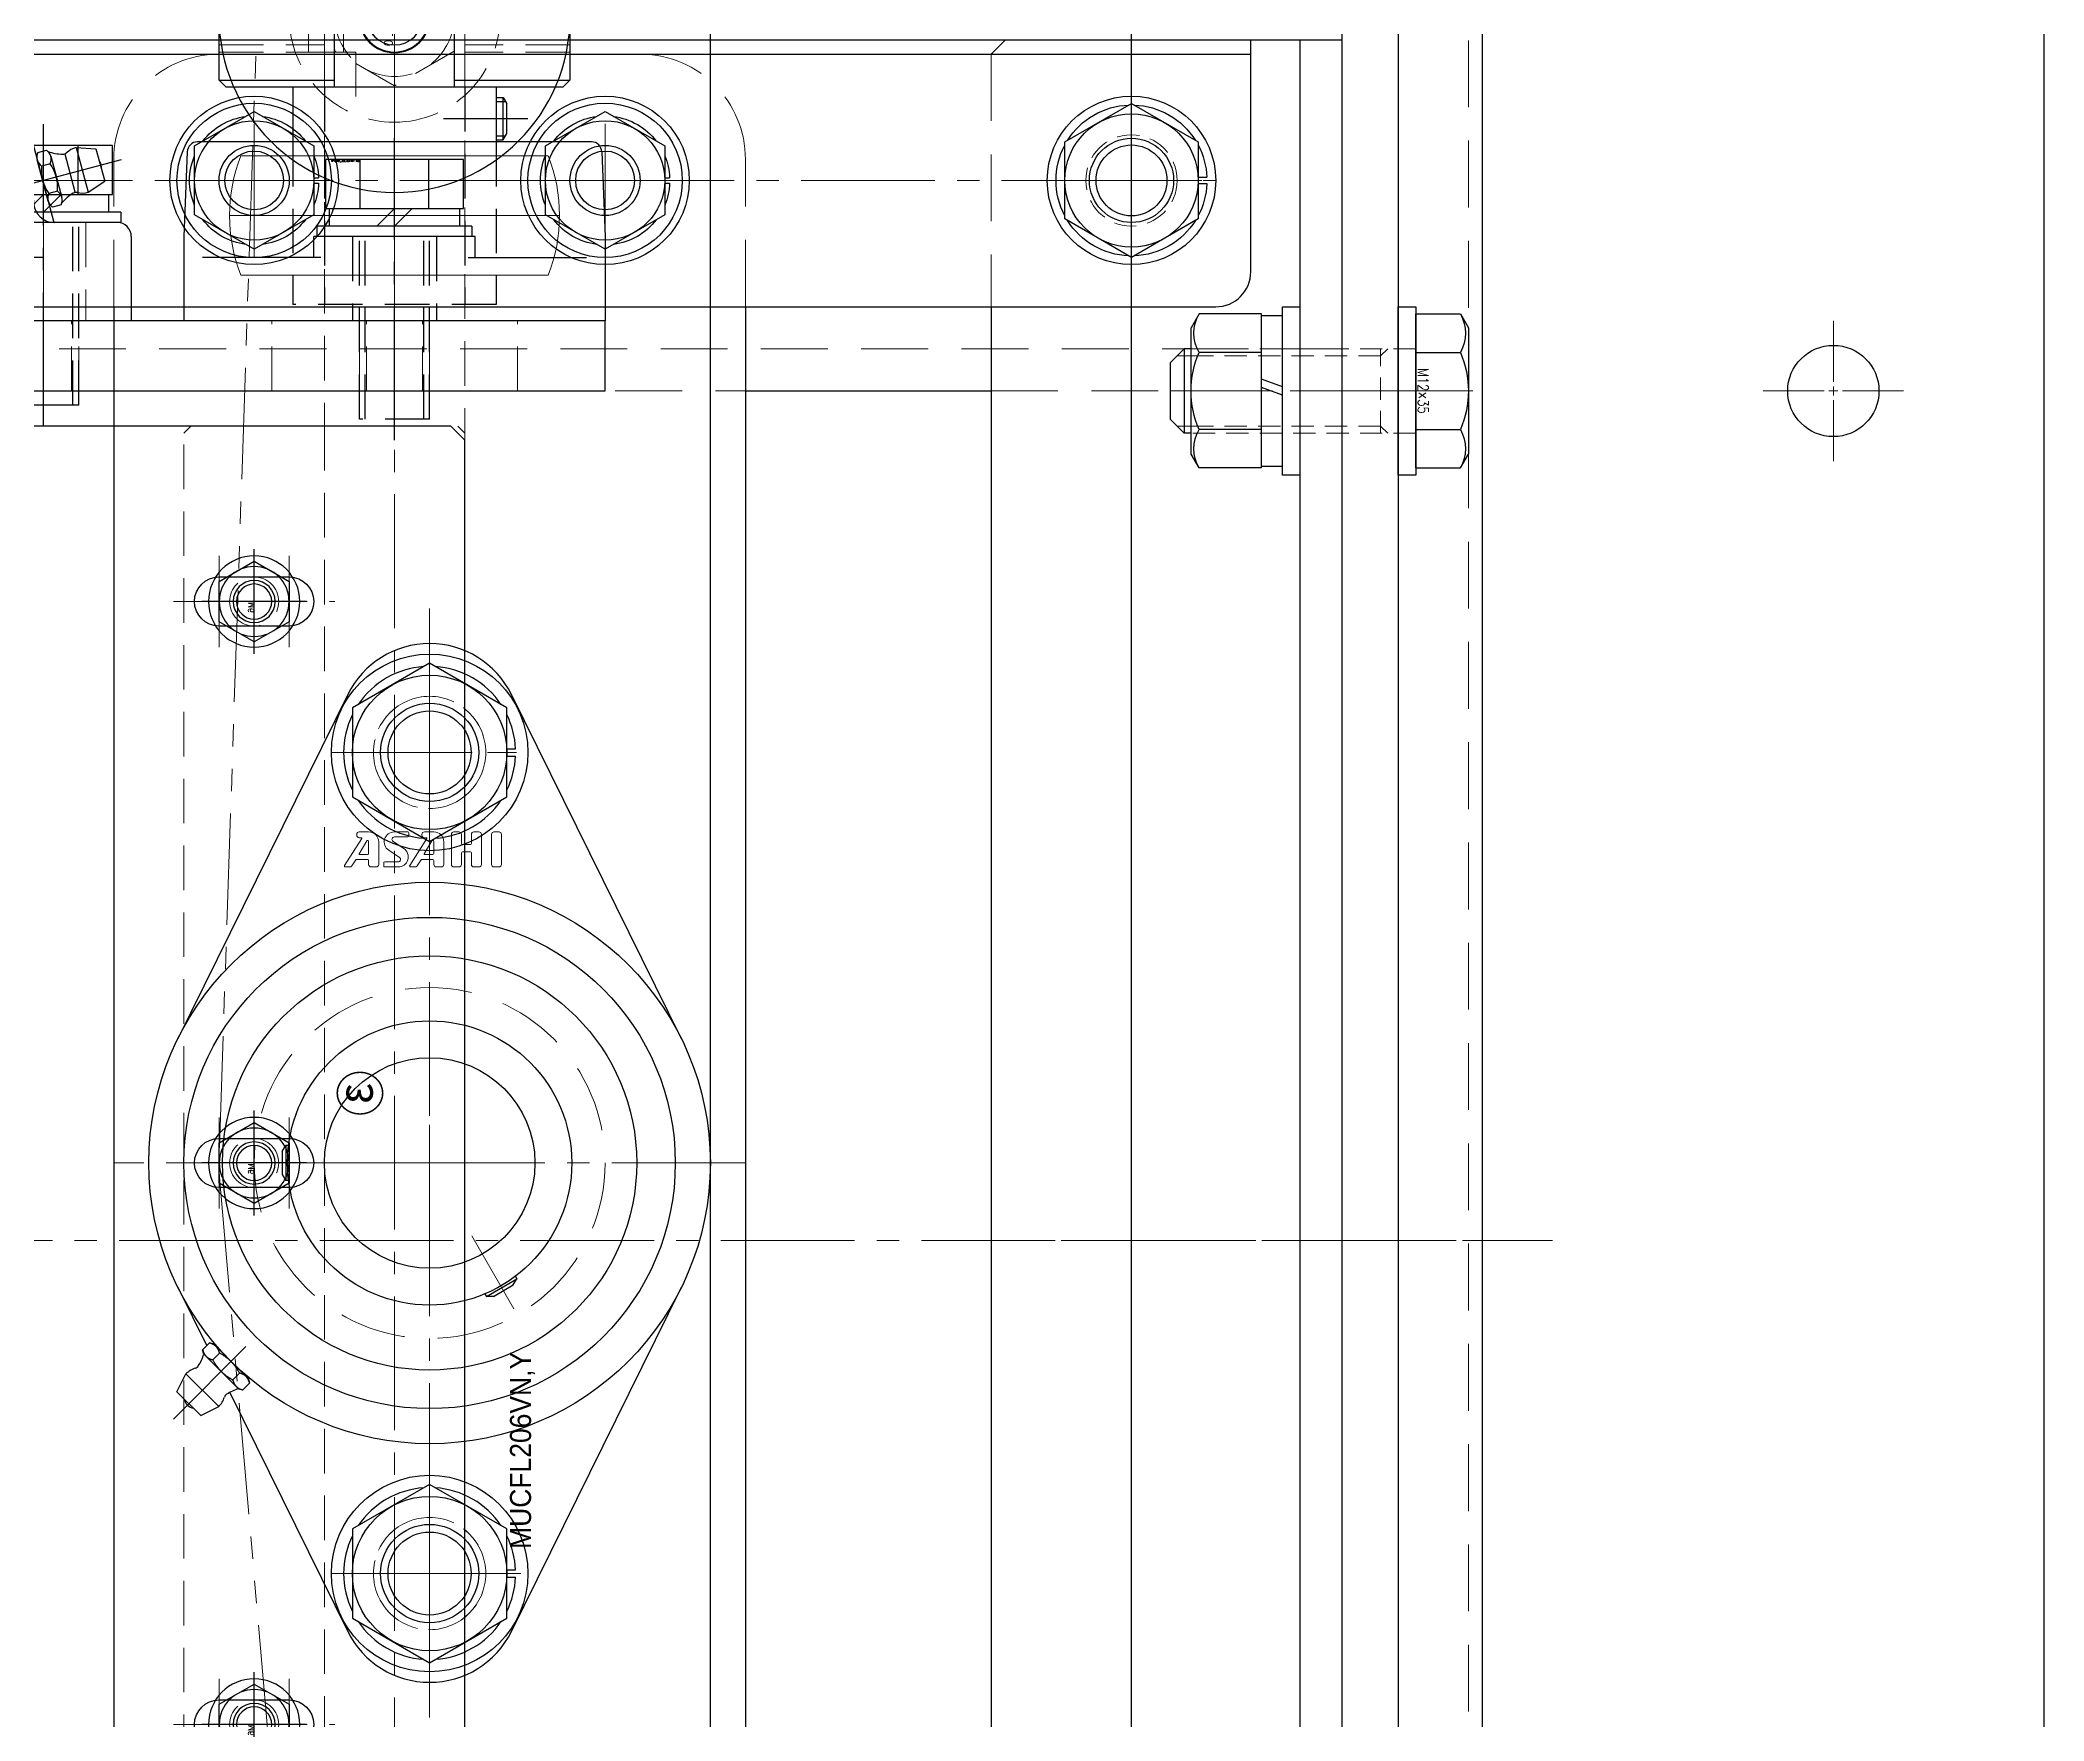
# Model space of a CAD drawing. Header units: millimetres. Extents: x 0 to 51411, y 0 to 16902.
# Drawn here: x 7727.7 to 8013.2, y 15011.4 to 15250.9 of the extents above; entities that cross this region are included whole.
import ezdxf

# ---------------------------------------------------------------- set-up
doc = ezdxf.new("R2010")
doc.units = ezdxf.units.MM
for name, pattern in [('CENTER2', [28.575, 19.05, -3.175, 3.175, -3.175]), ('HIDDEN', [9.525, 6.35, -3.175]), ('HIDDEN2', [4.7625, 3.175, -1.5875]), ('PHANTOM2', [31.75, 15.875, -3.175, 3.175, -3.175, 3.175, -3.175])]:
    doc.linetypes.add(name, pattern=pattern)
for name, color, linetype, lineweight in [('01_外形線', 7, 'Continuous', 25), ('02_細線', 5, 'Continuous', 13), ('03_かくれ線', 6, 'HIDDEN2', 13), ('04_HIDDEN', 2, 'HIDDEN', 13), ('04_中心線', 1, 'CENTER2', 9), ('05_CENTER', 4, 'CENTER2', 13), ('06_PHANTOM', 2, 'PHANTOM2', 13)]:
    doc.layers.add(name, color=color, linetype=linetype, lineweight=lineweight)
doc.layers.add('10_DRAFT', color=8, linetype='Continuous', lineweight=0, plot=False)
doc.layers.add('10_補助線', color=8, linetype='Continuous', lineweight=13, plot=False)
doc.styles.add('KANJI0', font='txt.shx', dxfattribs={"width": 0.9, "height": 30, "bigfont": 'bigfont'})
doc.styles.add('KSS_TXT', font='txt.shx', dxfattribs={"bigfont": 'extfont2.shx'})
doc.styles.add('KSS_TXT_L', font='txt.shx', dxfattribs={"height": 9, "bigfont": 'extfont2.shx'})
doc.styles.get("Standard").update_dxf_attribs({"font": 'arial.ttf'})
doc.styles.add('寸法用', font='simplex.shx', dxfattribs={"width": 0.8, "bigfont": '@extfont2.shx'})

# ---------------------------------------------------------------- blocks, each defined once
blk = doc.blocks.new('A$C630344D5_1_1_1')
at = {"color": 0}
blk.add_lwpolyline([(1160, 150.2), (280, 150.2, -0.037623), (275.52, 150.54), (28.38, 187.87, 1.096072), (6.32, -189.89), (309, -179.82, -0.030069), (312.61, -179.91), (1997.39, -326.79, 0.610481), (2025.81, -281.61), (1921.29, -105.09, -0.309422), (1923.51, -71.27), (2106.95, 162.34, 0.68117), (2034, 286.77), (1164.64, 150.56, -0.038872), (1160, 150.2)], format="xyb", dxfattribs=at)
at = {"layer": '10_DRAFT'}
for p, q in [((310, -215.23), (310, -204.37)), ((315.43, -209.8), (304.57, -209.8))]:
    blk.add_line(p, q, dxfattribs=at)
blk = doc.blocks.new('*U1382')
at = {"layer": '04_中心線', "color": 0, "linetype": 'CENTER2', "transparency": 16777216}
for p, q in [((0, 1.3), (0, 10)), ((-10, 0), (-1.3, 0)), ((1.3, 0), (10, 0)), ((0, -10), (0, -1.3))]:
    blk.add_line(p, q, dxfattribs=at)
at = {"layer": '04_中心線', "color": 0, "linetype": 'Continuous', "transparency": 16777216}
for p, q in [((-0.65, 0), (0.65, 0)), ((0, -0.65), (0, 0.65))]:
    blk.add_line(p, q, dxfattribs=at)
blk = doc.blocks.new('*U1408')
at = {"layer": '04_中心線', "color": 0, "linetype": 'CENTER2', "transparency": 16777216}
for p, q in [((0, 1.3), (0, 10)), ((-10, 0), (-1.3, 0)), ((1.3, 0), (10, 0)), ((0, -10), (0, -1.3))]:
    blk.add_line(p, q, dxfattribs=at)
at = {"layer": '04_中心線', "color": 0, "linetype": 'Continuous', "transparency": 16777216}
for p, q in [((-0.65, 0), (0.65, 0)), ((0, -0.65), (0, 0.65))]:
    blk.add_line(p, q, dxfattribs=at)
blk = doc.blocks.new('MUCAFL204Jc_1_1')
at = {"color": 0}
for p, q in [((-24.06, 29.55), (-12, 30)), ((-12, 30), (0, 30)), ((0, 30), (0, -30)), ((-25.5, 28.05), (-25.5, -28.05)), ((-9, 10.48), (-9, 27.35)), ((-33.3, 14.5), (-25.5, 14.5)), ((-33.3, 14.5), (-33.3, -14.5)), ((-31.8, 15.5), (-30.93, 16)), ((-25.8, 15.5), (-31.8, 15.5)), ((-31.8, 14.5), (-31.8, 15.5)), ((-31.25, 14.5), (-31.25, 15.82)), ((-26.67, 16), (-30.93, 16)), ((-25.8, 15.5), (-26.67, 16)), ((-26.35, 14.5), (-26.35, 15.82)), ((-25.8, 14.5), (-25.8, 15.5)), ((-12, 11.5), (-12, -11.5)), ((-9, 11.5), (-12, 11.5)), ((-9, -10.48), (-9, -27.35)), ((-9, -11.5), (-12, -11.5)), ((-33.3, -14.5), (-25.5, -14.5)), ((-24.06, -29.55), (-12, -30)), ((-12, -30), (0, -30))]:
    blk.add_line(p, q, dxfattribs=at)
at = {"color": 0, "linetype": 'CENTER2'}
blk.add_line((-28.8, 19), (-28.8, 7), dxfattribs=at)
at = {"color": 0, "linetype": 'HIDDEN'}
for p, q in [((-25.5, 14.5), (-2.3, 14.5)), ((-2.3, 14.5), (-2.3, -14.5)), ((-33.3, 10), (-2.3, 10)), ((-12, 6), (0, 6)), ((-12, -6), (0, -6)), ((-33.3, -10), (-2.3, -10)), ((-25.5, -14.5), (-2.3, -14.5))]:
    blk.add_line(p, q, dxfattribs=at)
at = {"color": 0}
for centre, start, end in [((-24, 28.05), 92.1211, 180), ((-24, -28.05), 180, 267.8789)]:
    blk.add_arc(centre, 1.5, start, end, dxfattribs=at)
at = {"layer": '10_DRAFT'}
for p, q in [((-15, 23.5), (-15, -23.5)), ((-23.5, 21.91), (-23.5, -21.91)), ((-6.5, 21.91), (-6.5, -21.91)), ((-33.3, 0), (0, 0))]:
    blk.add_line(p, q, dxfattribs=at)
for start, end in [(68.7952, 111.2048), (248.7952, 291.2048)]:
    blk.add_arc((-15, 0), 23.5, start, end, dxfattribs=at)
blk = doc.blocks.new('A$C7E374867_2_1')
at = {"color": 0, "linetype": 'CENTER2'}
blk.add_line((0, -29), (0, 14), dxfattribs=at)
at = {"color": 0}
for p, q in [((-9.81, 11), (9.81, 11)), ((-9.81, 4), (-9.81, 11)), ((-4.91, 4), (-4.91, 11)), ((4.91, 4), (4.91, 11)), ((9.81, 4), (9.81, 11)), ((9.81, 4), (-9.81, 4)), ((-9.25, 4), (-9.25, 1.5)), ((0, 1.5), (-2.5, 4)), ((0, 4), (2.5, 1.5)), ((9.25, 1.5), (9.25, 4)), ((-11, 1.5), (11, 1.5)), ((-11, 1.5), (-11, 0)), ((-11, 0), (11, 0)), ((11, 0), (11, 1.5))]:
    blk.add_line(p, q, dxfattribs=at)
at = {"color": 0, "linetype": 'HIDDEN'}
for p, q in [((-5, -26), (-5, 0)), ((-4.19, -26), (-4.19, 0)), ((4.19, -26), (4.19, 0)), ((5, -26), (5, 0)), ((-5, -26), (5, -26))]:
    blk.add_line(p, q, dxfattribs=at)
at = {"layer": '10_DRAFT', "style": 'KSS_TXT_L'}
blk.add_text('BT-M10x30L,SW,PW', height=0.3, dxfattribs=at).set_placement((5.05, 10.66))
blk = doc.blocks.new('A$C57F27D4C_1_1')
at = {"color": 0}
for p, q in [((-175, 10), (-175, -10)), ((175, 10), (175, -10))]:
    blk.add_line(p, q, dxfattribs=at)
blk.add_lwpolyline([(-104, -10), (104, -10), (105, -9), (105, 29), (104, 30), (-104, 30), (-105, 29), (-105, -9)], close=True, dxfattribs=at)
for points in [[(105, 10), (175, 10), (176, 9), (176, -9), (175, -10), (-175, -10), (-176, -9), (-176, 9), (-175, 10)], [(-175, 10), (-105, 10)]]:
    blk.add_lwpolyline(points, dxfattribs=at)
for centre in [(-80, 20), (0, 20), (80, 20)]:
    blk.add_circle(centre, 3.5, dxfattribs=at)
at = {"layer": '04_HIDDEN'}
blk.add_lwpolyline([(-105, 10), (105, 10)], dxfattribs=at)
at = {"layer": '05_CENTER'}
for p, q in [((-80, 14.16), (-80, 25.84)), ((0, 14.16), (0, 25.84)), ((80, 14.16), (80, 25.84)), ((-74.16, 20), (-85.84, 20)), ((5.84, 20), (-5.84, 20)), ((85.84, 20), (74.16, 20)), ((-181, 0), (181, 0))]:
    blk.add_line(p, q, dxfattribs=at)
at = {"layer": '10_DRAFT'}
blk.add_line((0, -10), (0, 30), dxfattribs=at)
at = {"layer": '10_DRAFT', "style": 'KSS_TXT'}
blk.add_text('③', height=6, dxfattribs=at).set_placement((-13.25, 1.61))
blk = doc.blocks.new('A$C1CDC73D4_1_1')
at = {"color": 3}
blk.add_line((105, 80), (-105, 80), dxfattribs=at)
at = {"color": 0}
blk.add_lwpolyline([(-105, -8), (-105, 83), (-103, 85), (103, 85), (105, 83), (105, -8), (103, -10), (-103, -10)], close=True, dxfattribs=at)
for points in [[(-76.5, 15), (-76.5, 25, 1), (-83.5, 25), (-83.5, 15, 1)], [(3.5, 15), (3.5, 25, 1), (-3.5, 25), (-3.5, 15, 1)], [(83.5, 15), (83.5, 25, 1), (76.5, 25), (76.5, 15, 1)]]:
    blk.add_lwpolyline(points, format="xyb", close=True)
at = {"layer": '05_CENTER'}
for p, q in [((-80, 31.5), (-80, 8.5)), ((0, 31.5), (0, 8.5)), ((80, 31.5), (80, 8.5)), ((-73.5, 25), (-86.5, 25)), ((6.5, 25), (-6.5, 25)), ((86.5, 25), (73.5, 25)), ((-73.5, 20), (-86.5, 20)), ((6.5, 20), (-6.5, 20)), ((86.5, 20), (73.5, 20)), ((-73.5, 15), (-86.5, 15)), ((6.5, 15), (-6.5, 15)), ((86.5, 15), (73.5, 15))]:
    blk.add_line(p, q, dxfattribs=at)
blk = doc.blocks.new('6b_1_1')
at = {"color": 0, "linetype": 'CENTER2'}
for p, q in [((0, -7.47), (0, 7.47)), ((7.47, 0), (-7.47, 0))]:
    blk.add_line(p, q, dxfattribs=at)
at = {"color": 0}
for p, q in [((-2.87, 4.98), (-5.75, 0)), ((2.88, 4.98), (-2.87, 4.98)), ((5.75, 0), (2.88, 4.98)), ((-5.75, 0), (-2.87, -4.98)), ((2.88, -4.98), (5.75, 0)), ((-2.87, -4.98), (2.88, -4.98))]:
    blk.add_line(p, q, dxfattribs=at)
for radius in [6.5, 4.98, 3, 2.5]:
    blk.add_circle((0, 0), radius, dxfattribs=at)
at = {"layer": '10_DRAFT', "style": 'KSS_TXT'}
blk.add_text('M6', height=0.8, dxfattribs=at).set_placement((0.08, 0.06))
blk = doc.blocks.new('A$C5AB923D3_1_1_1')
at = {"color": 0}
for radius in [25, 5.1]:
    blk.add_circle((0, 0), radius, dxfattribs=at)
at = {"layer": '05_CENTER'}
for p, q in [((0, -29.13), (0, 29.13)), ((29.13, 0), (-29.13, 0))]:
    blk.add_line(p, q, dxfattribs=at)
blk = doc.blocks.new('SCS10-12b_1_1_1')
at = {"color": 0, "linetype": 'CENTER2'}
for p, q in [((0, 16.38), (0, -16.38)), ((-16.38, 0), (16.38, 0)), ((-12.97, -10), (12.97, -10))]:
    blk.add_line(p, q, dxfattribs=at)
at = {"color": 0}
for p, q in [((-0.75, 8), (-0.75, 4.94)), ((-0.75, 8), (0.75, 8)), ((0.75, 8), (0.75, 4.94)), ((-0.75, -4.94), (-0.75, -14.98)), ((0.75, -4.94), (0.75, -14.98))]:
    blk.add_line(p, q, dxfattribs=at)
at = {"color": 0, "linetype": 'HIDDEN'}
for p, q in [((5, -5.5), (5, -14.14)), ((5, -5.5), (14.05, -5.5)), ((-12.99, -7.5), (-0.75, -7.5)), ((-12.69, -8), (-0.75, -8)), ((0.75, -7.25), (5, -7.25)), ((-9.45, -11.65), (-0.75, -11.65)), ((-9, -12), (-0.75, -12)), ((0.75, -12.25), (5, -12.25))]:
    blk.add_line(p, q, dxfattribs=at)
at = {"color": 0}
for radius, start, end in [(15, 0, 267.134), (5, 98.6269, 261.3731), (5, 0, 81.3731), (5, 278.6269, 0), (15, 272.866, 0)]:
    blk.add_arc((0, 0), radius, start, end, dxfattribs=at)
blk = doc.blocks.new('M10Nua_1_1_1')
at = {"color": 0, "linetype": 'CENTER2'}
for p, q in [((0, -11.1), (0, 11.1)), ((11.1, 0), (-11.1, 0))]:
    blk.add_line(p, q, dxfattribs=at)
at = {"color": 0}
for p, q in [((-4.9, 8.49), (-9.8, 0)), ((-4.9, 8.49), (4.9, 8.49)), ((9.8, 0), (4.9, 8.49)), ((-9.8, 0), (-4.9, -8.49)), ((4.9, -8.49), (9.8, 0)), ((-4.9, -8.49), (4.9, -8.49))]:
    blk.add_line(p, q, dxfattribs=at)
for radius in [8.49, 5, 4]:
    blk.add_circle((0, 0), radius, dxfattribs=at)
at = {"layer": '10_DRAFT', "style": 'KANJI0', "width": 0.82}
blk.add_text('Ｍ１０', height=1.25, dxfattribs=at).set_placement((0.26, 0.12))
blk = doc.blocks.new('M10Tz_1_1_1')
at = {"color": 0}
for radius in [5, 4]:
    blk.add_circle((0, 0), radius, dxfattribs=at)
at = {"layer": '05_CENTER'}
for p, q in [((0, -8.34), (0, 8.34)), ((8.34, 0), (-8.34, 0))]:
    blk.add_line(p, q, dxfattribs=at)
blk = doc.blocks.new('A$C41CE1F39_1')
at = {"color": 0}
for p, q in [((-9, 25), (-9, 8.53)), ((9, 25), (9, 8.53)), ((-9, -8.53), (-9, -25)), ((9, -8.53), (9, -25))]:
    blk.add_line(p, q, dxfattribs=at)
for p, q in [((10, 8.53), (-10, 8.53)), ((10, -8.53), (-10, -8.53))]:
    blk.add_line(p, q)
blk.add_lwpolyline([(9, 25), (-9, 25), (-10, 24), (-10, -24), (-9, -25), (9, -25), (10, -24), (10, 24)], close=True, dxfattribs=at)
at = {"layer": '04_HIDDEN'}
for p, q in [((-5, 25), (-5, 10)), ((-4, 25), (-4, 10)), ((4, 25), (4, 10)), ((5, 25), (5, 10)), ((10, 10), (-10, 10)), ((10, -10), (-10, -10)), ((-5, -25), (-5, -10)), ((-4, -25), (-4, -10)), ((4, -25), (4, -10)), ((5, -25), (5, -10))]:
    blk.add_line(p, q, dxfattribs=at)
at = {"layer": '05_CENTER'}
for p, q in [((0, 27.91), (0, 6.5)), ((0, -27.91), (0, -6.56))]:
    blk.add_line(p, q, dxfattribs=at)
at = {"layer": '10_DRAFT'}
blk.add_line((10, 0), (-10, 0), dxfattribs=at)
blk.add_blockref('M10Tz_1_1_1', (0, 0))
blk = doc.blocks.new('A$C21C6302D_1')
for name in ['A$C5AB923D3_1_1_1', 'A$C41CE1F39_1']:
    blk.add_blockref(name, (0, 0))
at = {"layer": '04_HIDDEN', "color": 4, "xscale": -1, "rotation": 180}
blk.add_blockref('SCS10-12b_1_1_1', (0, 0), dxfattribs=at)
at = {"layer": '04_HIDDEN'}
blk.add_blockref('M10Nua_1_1_1', (0, 0), dxfattribs=at)
blk = doc.blocks.new('A$C695769F9_1_1')
for name, p in [('A$C1CDC73D4_1_1', (120, 0)), ('A$C21C6302D_1', (-43.3, 0)), ('6b_1_1', (40, 20)), ('6b_1_1', (120, 20)), ('6b_1_1', (200, 20))]:
    blk.add_blockref(name, p)
at = {"color": 4, "xscale": -1, "rotation": 180}
blk.add_blockref('MUCAFL204Jc_1_1', (0, 0), dxfattribs=at)
at = {"color": 4, "rotation": 180}
blk.add_blockref('MUCAFL204Jc_1_1', (240, 0), dxfattribs=at)
at = {"xscale": -1}
blk.add_blockref('A$C21C6302D_1', (283.3, 0), dxfattribs=at)
for p, rotation in [((-12, 0), 90), ((252, 0), 270)]:
    blk.add_blockref('A$C7E374867_2_1', p, dxfattribs=dict(rotation=rotation))
at = {"layer": '04_HIDDEN'}
blk.add_blockref('A$C57F27D4C_1_1', (120, 0), dxfattribs=at)
blk = doc.blocks.new('A$C62CD31A1_1_1')
at = {"color": 0}
blk.add_line((-50, 0), (-50, -10), dxfattribs=at)
blk.add_lwpolyline([(-90, -10), (115, -10), (115, 0), (-90, 0)], close=True, dxfattribs=at)
at = {"layer": '04_HIDDEN'}
for p, q in [((-40, -10), (-40, 0)), ((-39, -10), (-39, 0)), ((-31, -10), (-31, 0)), ((-30, -10), (-30, 0)), ((-22.5, 0), (-22.5, -10)), ((22.5, 0), (22.5, -10)), ((30, -10), (30, 0)), ((31, -10), (31, 0)), ((39, -10), (39, 0)), ((40, -10), (40, 0)), ((67.5, -10), (67.5, 0)), ((80, -10), (80, 0)), ((81, -10), (81, 0)), ((89, -10), (89, 0)), ((90, -10), (90, 0)), ((102.5, -10), (102.5, 0))]:
    blk.add_line(p, q, dxfattribs=at)
at = {"layer": '04_HIDDEN', "color": 253}
blk.add_line((30, -10), (30, 0), dxfattribs=at)
at = {"layer": '05_CENTER'}
for p, q in [((-70, 6.46), (-70, -16.35)), ((0, 6.46), (0, -16.35)), ((-35, -14.09), (-35, 4.09)), ((35, -14.09), (35, 4.09)), ((85, -14.09), (85, 4.09))]:
    blk.add_line(p, q, dxfattribs=at)
at = {"layer": '10_DRAFT'}
blk.add_line((0, -10), (0, 0), dxfattribs=at)
blk = doc.blocks.new('MUCAF205Jc_1_1')
at = {"color": 0}
for p, q in [((-19.22, 31.98), (-23, 46.08)), ((-12, 47.5), (0, 47.5)), ((0, 47.5), (0, -47.5)), ((-24.52, 42.46), (-19.88, 43.71)), ((-18.31, 41.33), (-19.88, 43.71)), ((-14, 45.5), (-14, 12.52)), ((-24.69, 39.62), (-24.52, 42.46)), ((-24.69, 39.62), (-18.31, 41.33)), ((-18.34, 39.52), (-23.75, 38.07)), ((-23.45, 36.02), (-17.59, 37.59)), ((-16.52, 37.5), (-16.19, 36.28)), ((-25.52, 33.4), (-14, 36.48)), ((-24, 34.19), (-24.33, 35.4)), ((-17.07, 35.66), (-22.93, 34.09)), ((-22.37, 35.93), (-22.05, 34.71)), ((-18.47, 36.97), (-18.14, 35.76)), ((-9, 35), (-9, -35)), ((-27, 31.47), (-27, -31.11)), ((-25.11, 33.1), (-16.83, 33.56)), ((-33.8, 18), (-32.93, 18.5)), ((-33.8, 17), (-33.8, 18)), ((-27.8, 18), (-33.8, 18)), ((-33.25, 17), (-33.25, 18.32)), ((-28.67, 18.5), (-32.93, 18.5)), ((-27.8, 18), (-28.67, 18.5)), ((-28.35, 17), (-28.35, 18.32)), ((-27.8, 17), (-27.8, 18)), ((-35.8, 17), (-35.8, -17)), ((-35.8, 17), (-27, 17)), ((-14, -45.5), (-14, -12.52)), ((-35.8, -17), (-27, -17)), ((-25.11, -33.1), (-16.83, -33.56)), ((-12, -47.5), (0, -47.5))]:
    blk.add_line(p, q, dxfattribs=at)
for centre, radius, start, end in [((-12, 45.5), 2, 90, 180), ((-21.81, 41.65), 1.59, 84.555, 125.445), ((-21.5, 40.48), 3.3, 347.9467, 15), ((-21.5, 40.48), 3.3, 195, 222.0533), ((-29.75, 37.75), 6, 339.3198, 359.7843), ((-24.55, 37.73), 0.8, 359.7843, 42.0533), ((-17.19, 36.08), 1.56, 64.7398, 145.2602), ((-17.49, 39.62), 0.8, 167.9467, 210.2157), ((-13, 42.24), 6, 210.2157, 230.6802), ((-23.04, 34.51), 1.56, 64.7398, 145.2602), ((-23.33, 35.6), 1.56, 244.7398, 325.2602), ((-19.04, 31.3), 5.7, 84.2291, 125.7709), ((-21.47, 40.38), 5.7, 264.2291, 305.7709), ((-17.48, 37.17), 1.56, 244.7398, 325.2602), ((-17, 36.56), 3, 273.1798, 0), ((-25, 31.47), 2, 105, 180), ((-25, 31.11), 2, 93.1798, 180), ((-25, -31.11), 2, 180, 266.8202), ((-17, -36.56), 3, 0, 86.8202), ((-12, -45.5), 2, 180, 270)]:
    blk.add_arc(centre, radius, start, end, dxfattribs=at)
at = {"layer": '04_HIDDEN', "color": 0}
for p, q in [((-14, 41), (0, 41)), ((-14, 29), (0, 29)), ((-27, 17), (-1.7, 17)), ((-1.7, 17), (-1.7, -17)), ((-35.8, 12.5), (-1.7, 12.5)), ((-35.8, -12.5), (-1.7, -12.5)), ((-27, -17), (-1.7, -17)), ((-14, -29), (0, -29)), ((-14, -41), (0, -41))]:
    blk.add_line(p, q, dxfattribs=at)
at = {"layer": '05_CENTER', "color": 0}
for p, q in [((-19, 35), (5, 35)), ((-30.8, 19.73), (-30.8, 10.86)), ((-19, -35), (5, -35))]:
    blk.add_line(p, q, dxfattribs=at)
at = {"layer": '10_DRAFT'}
for p, q in [((-16, 31), (-16, -31)), ((-24.5, 24.57), (-24.5, -24.57)), ((-7.5, 24.57), (-7.5, -24.57)), ((-35.8, 0), (0, 0))]:
    blk.add_line(p, q, dxfattribs=at)
for start, end in [(70.9179, 109.0821), (250.9179, 289.0821)]:
    blk.add_arc((-16, 0), 26, start, end, dxfattribs=at)
blk = doc.blocks.new('A$C7BDE45FF_1_1')
at = {"xscale": -1, "rotation": 90}
blk.add_blockref('A$C62CD31A1_1_1', (-230, 0), dxfattribs=at)
at = {"color": 4, "xscale": -1, "rotation": 180}
blk.add_blockref('MUCAF205Jc_1_1', (-230, 0), dxfattribs=at)
blk.add_blockref('A$C695769F9_1_1', (-230, -85))
at = {"rotation": 90}
blk.add_blockref('A$C7E374867_2_1', (-244, -35), dxfattribs=at)

msp = doc.modelspace()

# ---------------------------------------------------------------- linework, layer by layer
at = {"layer": '01_外形線'}
for p, q in [((7921.237, 15800.91), (7921.237, 13300.91)), ((7900.237, 15250.91), (7573.237, 15250.91)), ((7573.237, 15248.91), (7900.237, 15248.91)), ((7913.237, 15250.91), (7900.237, 15250.91)), ((7900.237, 15217.91), (7900.237, 15250.91)), ((7907.237, 15250.91), (7907.237, 14930.91)), ((7913.237, 14930.91), (7913.237, 15250.91)), ((7573.237, 15212.91), (7895.237, 15212.91)), ((7738.237, 15212.91), (7738.237, 14968.91)), ((7828.237, 15212.91), (7828.237, 14968.91)), ((7863.237, 15212.91), (7863.237, 14968.91)), ((7643.237, 15200.91), (7738.237, 15200.91)), ((7828.237, 15200.91), (7863.237, 15200.91)), ((7771.58, 15157.665), (7747.369, 15108.616)), ((7819.105, 15108.616), (7794.894, 15157.665)), ((7762.237, 15092.545), (7762.737, 15093.411)), ((7762.237, 15092.545), (7762.237, 15089.277)), ((7762.737, 15093.411), (7762.737, 15088.411)), ((7763.142, 15093.411), (7762.737, 15093.411)), ((7762.237, 15089.277), (7762.737, 15088.411)), ((7763.142, 15088.411), (7762.737, 15088.411)), ((7791.322, 15071.907), (7795.652, 15074.407)), ((7795.152, 15073.541), (7795.652, 15074.407)), ((7795.45, 15074.758), (7795.652, 15074.407)), ((7747.369, 15073.206), (7751.483, 15064.872)), ((7791.12, 15072.258), (7791.322, 15071.907)), ((7792.322, 15071.907), (7791.322, 15071.907)), ((7792.322, 15071.907), (7795.152, 15073.541)), ((7794.894, 15024.157), (7819.105, 15073.206)), ((7750.902, 15064.291), (7751.874, 15065.263)), ((7751.064, 15063.687), (7750.902, 15064.291)), ((7751.064, 15063.687), (7751.395, 15063.355)), ((7751.395, 15063.355), (7753.539, 15061.212)), ((7752.478, 15065.101), (7751.874, 15065.263)), ((7752.331, 15062.862), (7753.303, 15063.834)), ((7752.81, 15064.77), (7752.478, 15065.101)), ((7752.708, 15064.871), (7752.797, 15064.961)), ((7754.953, 15062.626), (7752.81, 15064.77)), ((7747.245, 15058.313), (7748.518, 15060.859)), ((7753.185, 15056.192), (7748.518, 15060.859)), ((7753.539, 15061.212), (7755.682, 15059.069)), ((7757.096, 15060.483), (7754.953, 15062.626)), ((7755.189, 15060.004), (7756.161, 15060.976)), ((7757.428, 15060.151), (7757.096, 15060.483)), ((7757.198, 15060.381), (7757.287, 15060.471)), ((7757.428, 15060.151), (7757.59, 15059.548)), ((7750.639, 15054.919), (7747.245, 15058.313)), ((7754.763, 15058.226), (7771.58, 15024.157)), ((7755.682, 15059.069), (7756.013, 15058.737)), ((7756.013, 15058.737), (7756.617, 15058.575)), ((7757.59, 15059.548), (7756.617, 15058.575)), ((7750.639, 15054.919), (7753.185, 15056.192))]:
    msp.add_line(p, q, dxfattribs=at)
at = {"layer": '01_外形線', "color": 4}
for p, q in [((7933.237, 14861.871), (7933.237, 15297.871)), ((7883.237, 14879.871), (7883.237, 15279.871))]:
    msp.add_line(p, q, dxfattribs=at)
at = {"layer": '01_外形線'}
for points in [[(8013.237, 15800.91), (8013.237, 13300.91), (7913.237, 13300.91), (7913.237, 15800.91)], [(7907.237, 15212.91), (7907.237, 15188.91), (7904.737, 15188.91), (7904.737, 15212.91)], [(7923.737, 15212.91), (7923.737, 15188.91), (7921.237, 15188.91), (7921.237, 15212.91)]]:
    msp.add_lwpolyline(points, close=True, dxfattribs=at)
at = {"layer": '01_外形線', "color": 4}
msp.add_lwpolyline([(7823.237, 14864.871), (7823.237, 15294.871)], dxfattribs=at)
at = {"layer": '01_外形線'}
for points in [[(7749.737, 15235.819), (7758.237, 15240.726)], [(7758.237, 15240.726), (7766.737, 15235.819)], [(7799.737, 15235.818), (7808.237, 15240.725)], [(7808.237, 15240.725), (7816.737, 15235.818)], [(7873.737, 15236.395), (7883.237, 15241.88)], [(7883.237, 15241.88), (7892.737, 15236.395)], [(7749.737, 15226.004), (7749.737, 15235.819)], [(7766.737, 15235.819), (7766.737, 15226.004)], [(7799.737, 15226.003), (7799.737, 15235.818)], [(7816.737, 15235.818), (7816.737, 15226.003)], [(7873.737, 15225.425), (7873.737, 15236.395)], [(7892.737, 15236.395), (7892.737, 15225.425)], [(7766.737, 15231.286), (7767.429, 15231.286)], [(7766.737, 15230.536), (7767.429, 15230.536)], [(7816.737, 15231.285), (7817.429, 15231.285)], [(7816.737, 15230.535), (7817.429, 15230.535)], [(7892.737, 15231.36), (7893.978, 15231.36)], [(7892.737, 15230.46), (7893.978, 15230.46)], [(7758.237, 15221.096), (7749.737, 15226.004)], [(7766.737, 15226.004), (7758.237, 15221.096)], [(7808.237, 15221.095), (7799.737, 15226.003)], [(7816.737, 15226.003), (7808.237, 15221.095)], [(7883.237, 15219.94), (7873.737, 15225.425)], [(7892.737, 15225.425), (7883.237, 15219.94)], [(7892.874, 15211.88), (7891.737, 15209.91)], [(7901.737, 15211.88), (7892.874, 15211.88)], [(7901.737, 15189.94), (7901.737, 15211.88)], [(7901.737, 15211.66), (7904.737, 15211.66)], [(7923.737, 15211.88), (7930.1, 15211.88)], [(7923.737, 15189.94), (7923.737, 15211.88)], [(7930.1, 15211.88), (7931.237, 15209.91)], [(7891.737, 15191.91), (7891.737, 15209.91)], [(7931.237, 15209.91), (7931.237, 15191.91)], [(7890.737, 15206.91), (7888.737, 15204.91)], [(7891.737, 15206.91), (7890.737, 15206.91)], [(7890.737, 15206.91), (7890.737, 15194.91)], [(7901.737, 15206.395), (7892.874, 15206.395)], [(7923.737, 15206.395), (7930.1, 15206.395)], [(7888.737, 15204.91), (7888.737, 15196.91)], [(7904.737, 15201.51), (7901.737, 15202.602)], [(7904.737, 15200.31), (7901.737, 15201.402)], [(7890.737, 15194.91), (7888.737, 15196.91)], [(7891.737, 15194.91), (7890.737, 15194.91)], [(7901.737, 15195.425), (7892.874, 15195.425)], [(7923.737, 15195.425), (7930.1, 15195.425)], [(7892.874, 15189.94), (7891.737, 15191.91)], [(7930.1, 15189.94), (7931.237, 15191.91)], [(7901.737, 15189.94), (7892.874, 15189.94)], [(7904.737, 15190.16), (7901.737, 15190.16)], [(7923.737, 15189.94), (7930.1, 15189.94)], [(7783.237, 15162.112), (7772.237, 15155.761)], [(7794.237, 15155.761), (7783.237, 15162.112)], [(7772.237, 15155.761), (7772.237, 15143.06)], [(7794.237, 15143.06), (7794.237, 15155.761)], [(7794.237, 15149.936), (7795.476, 15149.936)], [(7794.237, 15148.886), (7795.476, 15148.886)], [(7772.237, 15143.06), (7783.237, 15136.709)], [(7783.237, 15136.709), (7794.237, 15143.06)], [(7783.237, 15045.112), (7772.237, 15038.761)], [(7794.237, 15038.761), (7783.237, 15045.112)], [(7772.237, 15038.761), (7772.237, 15026.06)], [(7794.237, 15026.06), (7794.237, 15038.761)], [(7794.237, 15032.936), (7795.476, 15032.936)], [(7794.237, 15031.886), (7795.476, 15031.886)], [(7772.237, 15026.06), (7783.237, 15019.709)], [(7783.237, 15019.709), (7794.237, 15026.06)]]:
    msp.add_lwpolyline(points, dxfattribs=at)
for points in [[(7750.939, 15236.512, -0.1988668), (7757.035, 15240.032)], [(7759.439, 15240.032, -0.1988668), (7765.535, 15236.512)], [(7800.939, 15236.511, -0.1988668), (7807.035, 15240.031)], [(7809.439, 15240.031, -0.1988668), (7815.535, 15236.511)], [(7874.13, 15236.622, -0.248452), (7882.844, 15241.653)], [(7883.63, 15241.653, -0.248452), (7892.344, 15236.622)], [(7749.737, 15227.391, -0.1988668), (7749.737, 15234.431)], [(7766.737, 15234.431, -0.0881874), (7767.429, 15231.286)], [(7799.737, 15227.39, -0.1988668), (7799.737, 15234.43)], [(7816.737, 15234.43, -0.0881874), (7817.429, 15231.285)], [(7873.737, 15225.879, -0.248452), (7873.737, 15235.941)], [(7892.737, 15235.941, -0.1117542), (7893.978, 15231.36)], [(7767.429, 15230.536, -0.0881874), (7766.737, 15227.391)], [(7817.429, 15230.535, -0.0881874), (7816.737, 15227.39)], [(7893.978, 15230.46, -0.1117542), (7892.737, 15225.879)], [(7757.035, 15221.79, -0.1988668), (7750.939, 15225.31)], [(7765.535, 15225.31, -0.1988668), (7759.439, 15221.79)], [(7807.035, 15221.789, -0.1988668), (7800.939, 15225.309)], [(7815.535, 15225.309, -0.1988668), (7809.439, 15221.789)], [(7882.844, 15220.167, -0.248452), (7874.13, 15225.198)], [(7892.344, 15225.198, -0.248452), (7883.63, 15220.167)], [(7892.874, 15206.395, -0.2679491), (7892.874, 15211.88)], [(7930.1, 15211.88, -0.2679491), (7930.1, 15206.395)], [(7892.874, 15195.425, -0.2073316), (7892.874, 15206.395)], [(7930.1, 15206.395, -0.2073316), (7930.1, 15195.425)], [(7892.874, 15189.94, -0.2679491), (7892.874, 15195.425)], [(7930.1, 15195.425, -0.2679491), (7930.1, 15189.94)], [(7782.406, 15161.632, 0.2318694), (7773.068, 15156.241)], [(7793.406, 15156.241, 0.2318694), (7784.068, 15161.632)], [(7772.237, 15154.802, 0.2318694), (7772.237, 15144.02)], [(7795.476, 15149.936, 0.103572), (7794.237, 15154.802)], [(7794.237, 15144.02, 0.103572), (7795.476, 15148.886)], [(7773.068, 15142.58, 0.2318694), (7782.406, 15137.189)], [(7784.068, 15137.189, 0.2318694), (7793.406, 15142.58)], [(7782.406, 15044.632, 0.2318694), (7773.068, 15039.241)], [(7793.406, 15039.241, 0.2318694), (7784.068, 15044.632)], [(7772.237, 15037.802, 0.2318694), (7772.237, 15027.02)], [(7795.476, 15032.936, 0.103572), (7794.237, 15037.802)], [(7794.237, 15027.02, 0.103572), (7795.476, 15031.886)], [(7773.068, 15025.58, 0.2318694), (7782.406, 15020.189)], [(7784.068, 15020.189, 0.2318694), (7793.406, 15025.58)]]:
    msp.add_lwpolyline(points, format="xyb", dxfattribs=at)
for centre, radius in [((7758.237, 15230.91), 12), ((7808.237, 15230.91), 12), ((7883.237, 15230.91), 12), ((7758.237, 15230.911), 11), ((7808.237, 15230.91), 11), ((7883.237, 15230.91), 9.5), ((7758.237, 15230.911), 8.5), ((7808.237, 15230.91), 8.5), ((7758.237, 15230.911), 5), ((7758.237, 15230.911), 4.188), ((7808.237, 15230.91), 5), ((7808.237, 15230.91), 4.188), ((7883.237, 15230.91), 6), ((7883.237, 15230.91), 5.053), ((7983.237, 15200.91), 6.5), ((7783.237, 15149.411), 14), ((7783.237, 15149.411), 11), ((7783.237, 15149.411), 7), ((7783.237, 15149.411), 5.918), ((7783.237, 15090.911), 40), ((7783.237, 15090.911), 35), ((7783.237, 15090.911), 29.508), ((7783.237, 15090.911), 29.508), ((7783.237, 15090.911), 20.25), ((7783.237, 15090.911), 15), ((7783.237, 15032.411), 14), ((7783.237, 15032.411), 11), ((7783.237, 15032.411), 7), ((7783.237, 15032.411), 5.918)]:
    msp.add_circle(centre, radius, dxfattribs=at)
for centre, radius, start, end in [((7895.237, 15217.91), 5, 270, 0), ((7783.237, 15151.911), 13, 26.27136, 153.72864), ((7745.289, 15065.317), 6, 326.34664, 344.23902), ((7750.852, 15058.525), 3.3, 107.51297, 135), ((7749.618, 15062.435), 0.8, 287.51297, 326.34664), ((7749.853, 15057.526), 1.588, 189.19606, 260.80394), ((7750.852, 15058.525), 3.3, 315, 342.48703), ((7754.762, 15057.291), 0.8, 123.65336, 162.48703), ((7757.643, 15052.963), 6, 105.76098, 123.65336), ((7783.237, 15029.911), 13, 206.27136, 333.72864)]:
    msp.add_arc(centre, radius, start, end, dxfattribs=at)
for points, weights in [([(7750.902, 15064.291), (7751.064, 15063.687), (7751.395, 15063.355)], [1.06657306684, 1.07194812406, 1]), ([(7751.395, 15063.355), (7751.727, 15063.024), (7752.331, 15062.862)], [1, 1.07194812406, 1.06657306684]), ([(7752.81, 15064.77), (7752.478, 15065.101), (7751.874, 15065.263)], [1, 1.07194812406, 1.06657306684]), ([(7753.303, 15063.834), (7753.141, 15064.438), (7752.81, 15064.77)], [1.06657306684, 1.07194812406, 1]), ([(7754.953, 15062.626), (7754.29, 15063.289), (7753.303, 15063.834)], [1, 1.07194812406, 1.06657306684]), ([(7752.331, 15062.862), (7752.875, 15061.875), (7753.539, 15061.212)], [1.06657306684, 1.07194812406, 1]), ([(7753.539, 15061.212), (7754.202, 15060.549), (7755.189, 15060.004)], [1, 1.07194812406, 1.06657306684]), ([(7756.161, 15060.976), (7755.616, 15061.963), (7754.953, 15062.626)], [1.06657306684, 1.07194812406, 1]), ([(7757.096, 15060.483), (7756.765, 15060.815), (7756.161, 15060.976)], [1, 1.07194812406, 1.06657306684]), ([(7757.59, 15059.548), (7757.428, 15060.151), (7757.096, 15060.483)], [1.06657306684, 1.07194812406, 1]), ([(7755.189, 15060.004), (7755.35, 15059.4), (7755.682, 15059.069)], [1.06657306684, 1.07194812406, 1]), ([(7755.682, 15059.069), (7756.013, 15058.737), (7756.617, 15058.575)], [1, 1.07194812406, 1.06657306684])]:
    msp.add_rational_spline(points, weights, degree=2, dxfattribs=at)
at = {"layer": '02_細線'}
for points in [[(7891.737, 15205.91), (7889.737, 15205.91)], [(7891.737, 15195.91), (7889.737, 15195.91)]]:
    msp.add_lwpolyline(points, dxfattribs=at)
at = {"layer": '03_かくれ線', "color": 4, "ltscale": 3}
msp.add_line((7931.237, 14869.871), (7931.237, 15289.871), dxfattribs=at)
at = {"layer": '03_かくれ線', "ltscale": 3}
for p, q in [((7900.237, 15250.91), (7276.237, 15250.91)), ((7813.416, 15248.91), (7753.058, 15248.91)), ((7865.237, 15250.91), (7863.237, 15248.91)), ((7863.237, 15248.91), (7863.237, 15212.91)), ((7738.237, 15212.912), (7738.237, 15233.911)), ((7828.237, 15212.91), (7828.237, 15233.911)), ((7273.237, 15206.91), (7913.237, 15206.91)), ((7738.237, 15200.91), (7828.237, 15200.91)), ((7863.237, 15200.91), (7913.237, 15200.91))]:
    msp.add_line(p, q, dxfattribs=at)
at = {"layer": '03_かくれ線'}
for points in [[(7923.737, 15206.91), (7891.737, 15206.91)], [(7918.737, 15205.91), (7891.737, 15205.91)], [(7918.737, 15194.91), (7918.737, 15206.91)], [(7918.737, 15205.91), (7919.737, 15206.91)], [(7918.737, 15195.91), (7891.737, 15195.91)], [(7923.737, 15194.91), (7891.737, 15194.91)], [(7918.737, 15195.91), (7919.737, 15194.91)]]:
    msp.add_lwpolyline(points, dxfattribs=at)
for centre, radius in [((7883.237, 15230.91), 6.5), ((7783.237, 15149.411), 8), ((7783.237, 15032.411), 8)]:
    msp.add_circle(centre, radius, dxfattribs=at)
at = {"layer": '03_かくれ線', "ltscale": 3}
for centre, radius in [((7783.237, 15149.411), 8), ((7783.237, 15090.911), 25), ((7783.237, 15032.411), 8.001)]:
    msp.add_circle(centre, radius, dxfattribs=at)
for centre, start, end in [((7753.237, 15233.911), 90.68237, 180), ((7813.237, 15233.911), 0, 89.31763)]:
    msp.add_arc(centre, 15, start, end, dxfattribs=at)
at = {"layer": '04_中心線'}
for p, q in [((7293.237, 15230.91), (7883.237, 15230.91)), ((7931.89, 15200.91), (7902.275, 15200.91)), ((7783.237, 15011.911), (7783.237, 15169.911)), ((7770.237, 15149.411), (7796.237, 15149.411)), ((7828.237, 15090.911), (7738.237, 15090.911)), ((7795.237, 15070.126), (7789.237, 15080.518)), ((7757.074, 15064.748), (7746.75, 15054.424)), ((7796.237, 15032.411), (7770.237, 15032.411))]:
    msp.add_line(p, q, dxfattribs=at)
at = {"layer": '04_中心線', "color": 4}
for p, q in [((7253.237, 15079.871), (7933.237, 15079.871)), ((7873.237, 15079.871), (7943.237, 15079.871))]:
    msp.add_line(p, q, dxfattribs=at)
at = {"layer": '04_中心線'}
for points in [[(7883.237, 15218.91), (7883.237, 15242.91)], [(7758.237, 15219.911), (7758.237, 15241.911)], [(7808.237, 15219.91), (7808.237, 15241.91)], [(7747.237, 15230.911), (7769.237, 15230.911)], [(7797.237, 15230.91), (7819.237, 15230.91)], [(7871.237, 15230.91), (7895.237, 15230.91)], [(7931.237, 15200.91), (7888.737, 15200.91)], [(7783.237, 15163.411), (7783.237, 15135.411)], [(7769.237, 15149.411), (7797.237, 15149.411)], [(7783.237, 15046.411), (7783.237, 15018.411)], [(7769.237, 15032.411), (7797.237, 15032.411)]]:
    msp.add_lwpolyline(points, dxfattribs=at)
at = {"layer": '10_補助線'}
for p, q in [((7772.845, 15137.734), (7772.845, 15137.619)), ((7774.552, 15138.088), (7773.202, 15138.088)), ((7773.202, 15137.258), (7773.505, 15137.258)), ((7778.199, 15138.088), (7780.124, 15138.088)), ((7780.124, 15137.374), (7778.232, 15137.374)), ((7780.267, 15137.945), (7780.267, 15137.516)), ((7782.131, 15137.731), (7782.131, 15137.616)), ((7783.838, 15138.088), (7782.488, 15138.088)), ((7782.488, 15137.258), (7782.79, 15137.258)), ((7786.338, 15137.731), (7786.338, 15133.445)), ((7787.409, 15138.088), (7786.695, 15138.088)), ((7787.767, 15136.445), (7787.767, 15137.731)), ((7789.195, 15137.731), (7789.195, 15136.445)), ((7790.267, 15138.088), (7789.552, 15138.088)), ((7790.624, 15133.445), (7790.624, 15137.731)), ((7792.052, 15133.445), (7792.052, 15137.731)), ((7792.409, 15138.088), (7793.124, 15138.088)), ((7793.481, 15137.731), (7793.481, 15133.445)), ((7773.565, 15137.149), (7771.121, 15133.307)), ((7774.287, 15136.812), (7773.189, 15134.982)), ((7773.25, 15134.874), (7774.409, 15134.874)), ((7774.552, 15135.016), (7774.552, 15136.739)), ((7775.981, 15133.445), (7775.981, 15136.659)), ((7778.928, 15134.456), (7777.407, 15135.471)), ((7778.034, 15136.719), (7779.555, 15135.705)), ((7782.851, 15137.149), (7780.406, 15133.307)), ((7783.573, 15136.812), (7782.474, 15134.982)), ((7782.536, 15134.874), (7783.695, 15134.874)), ((7783.838, 15135.016), (7783.838, 15136.739)), ((7785.267, 15133.445), (7785.267, 15136.659)), ((7787.767, 15133.445), (7787.767, 15135.088)), ((7789.052, 15136.302), (7787.909, 15136.302)), ((7787.909, 15135.231), (7789.052, 15135.231)), ((7789.195, 15135.088), (7789.195, 15133.445)), ((7771.241, 15133.087), (7771.861, 15133.087)), ((7772.158, 15133.246), (7772.745, 15134.126)), ((7772.805, 15134.159), (7774.409, 15134.159)), ((7774.552, 15134.016), (7774.552, 15133.445)), ((7774.909, 15133.088), (7775.624, 15133.088)), ((7776.695, 15133.231), (7776.695, 15133.659)), ((7776.838, 15133.802), (7778.73, 15133.802)), ((7778.763, 15133.088), (7776.838, 15133.088)), ((7780.527, 15133.088), (7781.147, 15133.088)), ((7781.444, 15133.247), (7782.031, 15134.127)), ((7782.091, 15134.159), (7783.695, 15134.159)), ((7783.838, 15134.016), (7783.838, 15133.445)), ((7784.195, 15133.088), (7784.909, 15133.088)), ((7786.695, 15133.088), (7787.409, 15133.088)), ((7789.552, 15133.088), (7790.267, 15133.088)), ((7793.124, 15133.088), (7792.409, 15133.088))]:
    msp.add_line(p, q, dxfattribs=at)
for centre, radius, start, end in [((7773.202, 15137.731), 0.357, 90, 180), ((7773.202, 15137.616), 0.357, 180, 270), ((7773.505, 15137.187), 0.0714, 327.52881, 90), ((7774.552, 15136.659), 1.429, 0, 90), ((7778.199, 15136.659), 1.429, 90, 236.30993), ((7778.232, 15137.016), 0.357, 90, 236.30993), ((7780.124, 15137.945), 0.143, 0, 90), ((7780.124, 15137.516), 0.143, 270, 0), ((7782.488, 15137.731), 0.357, 90, 180), ((7782.488, 15137.616), 0.357, 180, 270), ((7782.79, 15137.187), 0.0714, 327.52881, 90), ((7783.838, 15136.659), 1.429, 0, 90), ((7786.695, 15137.731), 0.357, 90, 180), ((7787.409, 15137.731), 0.357, 0, 90), ((7789.552, 15137.731), 0.357, 90, 180), ((7790.267, 15137.731), 0.357, 0, 90), ((7792.409, 15137.731), 0.357, 90, 180), ((7793.124, 15137.731), 0.357, 0, 90), ((7773.25, 15134.945), 0.0714, 149.03624, 270), ((7774.409, 15136.739), 0.143, 0, 149.03624), ((7774.409, 15135.016), 0.143, 270, 0), ((7778.73, 15134.159), 0.357, 270, 56.30993), ((7778.763, 15134.516), 1.429, 270, 56.30993), ((7782.536, 15134.945), 0.0714, 149.03624, 270), ((7783.695, 15136.739), 0.143, 0, 149.03624), ((7783.695, 15135.016), 0.143, 270, 0), ((7787.909, 15136.445), 0.143, 180, 270), ((7787.909, 15135.088), 0.143, 90, 180), ((7789.052, 15136.445), 0.143, 270, 0), ((7789.052, 15135.088), 0.143, 0, 90), ((7771.241, 15133.231), 0.143, 147.52881, 270), ((7771.861, 15133.444), 0.357, 270, 326.30993), ((7772.805, 15134.087), 0.0714, 90, 146.30993), ((7774.409, 15134.016), 0.143, 0, 90), ((7774.909, 15133.445), 0.357, 180, 270), ((7775.624, 15133.445), 0.357, 270, 0), ((7776.838, 15133.659), 0.143, 90, 180), ((7776.838, 15133.231), 0.143, 180, 270), ((7780.527, 15133.231), 0.143, 147.52881, 270), ((7781.147, 15133.445), 0.357, 270, 326.30993), ((7782.091, 15134.088), 0.0714, 90, 146.30993), ((7783.695, 15134.016), 0.143, 0, 90), ((7784.195, 15133.445), 0.357, 180, 270), ((7784.909, 15133.445), 0.357, 270, 0), ((7786.695, 15133.445), 0.357, 180, 270), ((7787.409, 15133.445), 0.357, 270, 0), ((7789.552, 15133.445), 0.357, 180, 270), ((7790.267, 15133.445), 0.357, 270, 0), ((7792.409, 15133.445), 0.357, 180, 270), ((7793.124, 15133.445), 0.357, 270, 0)]:
    msp.add_arc(centre, radius, start, end, dxfattribs=at)

# ---------------------------------------------------------------- block references
at = {"xscale": -1, "rotation": 90}
msp.add_blockref('A$C7BDE45FF_1_1', (7693.237, 14980.91), dxfattribs=at)
at = {"layer": '04_中心線', "linetype": 'CENTER2', "rotation": 89.99999999999999}
for name, p in [('*U1408', (7883.237, 15230.91)), ('*U1382', (7983.237, 15200.91))]:
    msp.add_blockref(name, p, dxfattribs=at)
at = {"layer": '06_PHANTOM', "color": 6, "xscale": -1, "rotation": 90}
msp.add_blockref('A$C630344D5_1_1_1', (7573.437, 15400.91), dxfattribs=at)

# ---------------------------------------------------------------- texts
at = {"layer": '03_かくれ線', "style": '寸法用', "width": 0.8}
msp.add_text('M12×35', height=1.5, rotation=270, dxfattribs=at).set_placement((7924.037, 15204.156))
at = {"layer": '10_補助線', "width": 0.9}
msp.add_text('MUCFL206VN,Y', height=3, rotation=90, dxfattribs=at).set_placement((7797.686, 15035.918))

doc.saveas('drawing.dxf')
